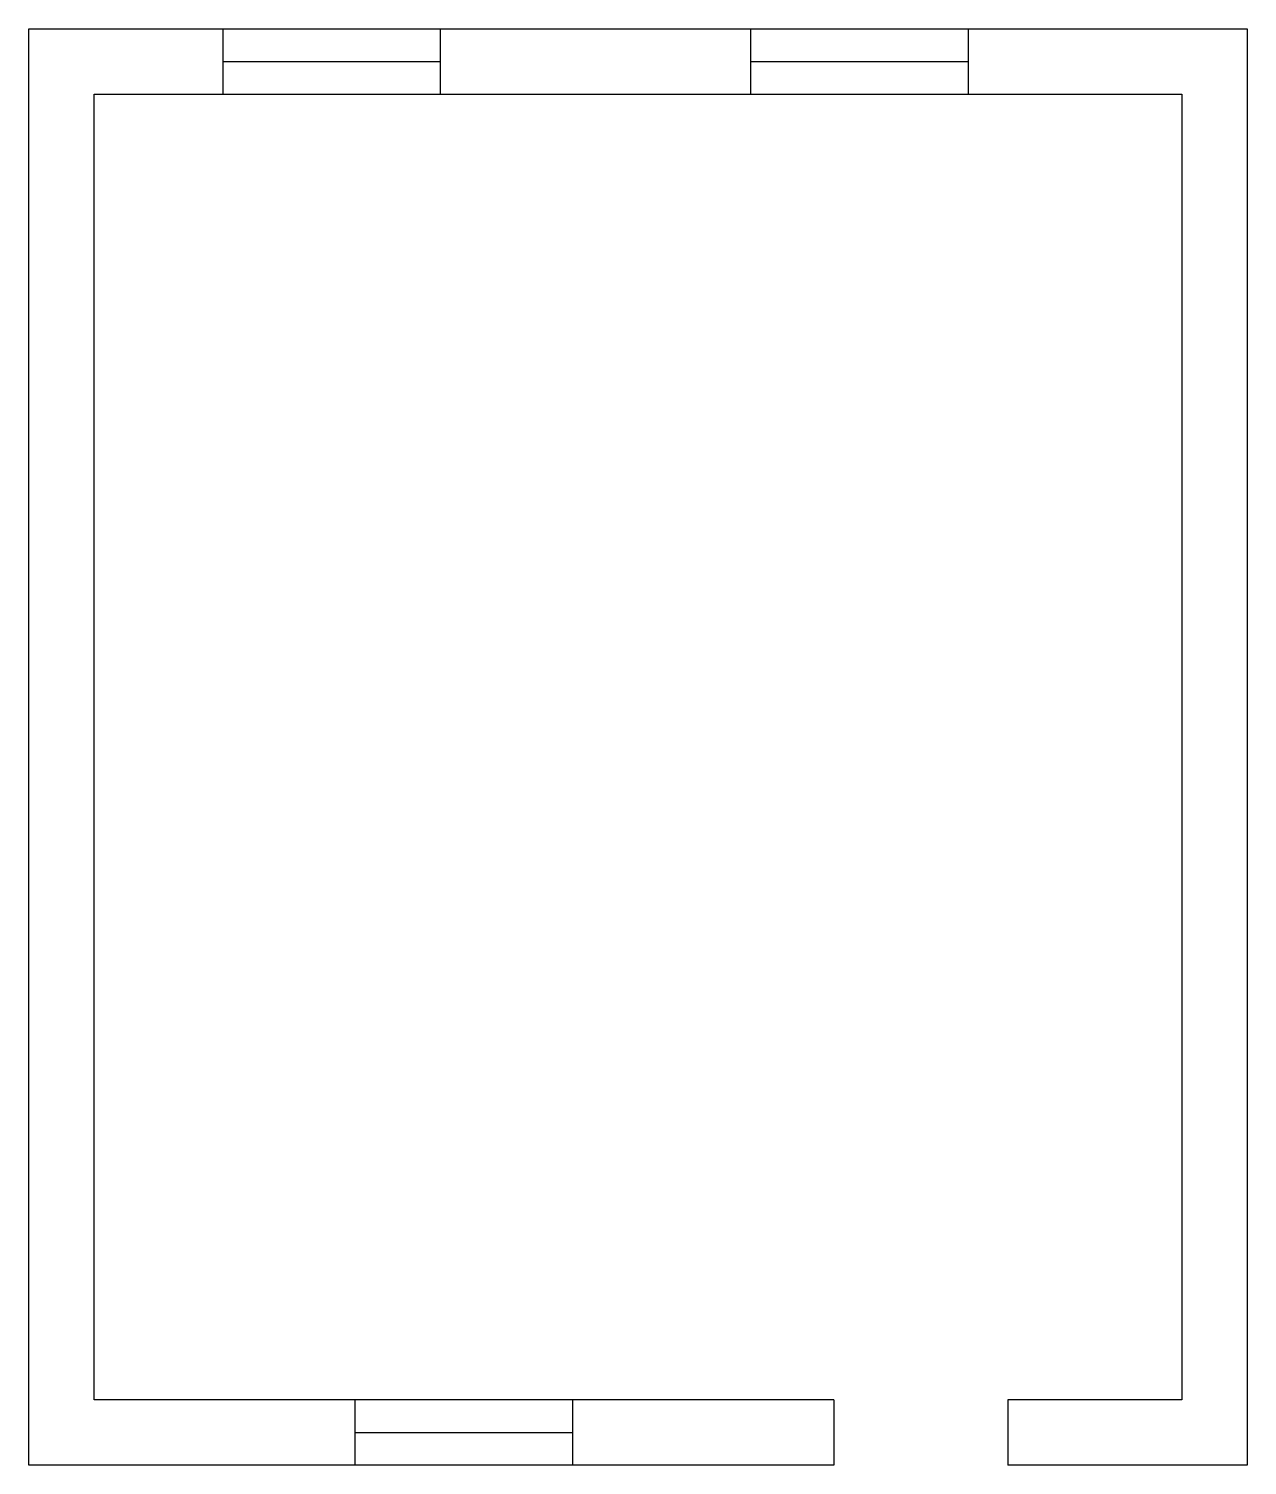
# Model space of a CAD drawing. Header units: inches. Extents: x 23 to 629, y -355 to 51.
# Drawn here: x 32.62 to 60.62, y -99.94 to -66.94 of the extents above; entities that cross this region are included whole.
import ezdxf

# ---------------------------------------------------------------- set-up
doc = ezdxf.new("R2010")
doc.units = ezdxf.units.IN
doc.header["$MEASUREMENT"] = 0

msp = doc.modelspace()

# ---------------------------------------------------------------- linework, layer by layer
for p, q in [((32.61574, -66.94444), (60.61574, -66.94444)), ((32.61574, -99.94444), (32.61574, -66.94444)), ((37.08021, -68.44444), (37.08021, -66.94444)), ((42.08021, -68.44444), (42.08021, -66.94444)), ((49.20884, -68.44444), (49.20884, -66.94444)), ((54.20884, -68.44444), (54.20884, -66.94444)), ((60.61574, -66.94444), (60.61574, -99.94444)), ((37.08021, -67.69444), (42.08021, -67.69444)), ((49.20884, -67.69444), (54.20884, -67.69444)), ((34.11574, -68.44444), (59.11574, -68.44444)), ((34.11574, -98.44444), (34.11574, -68.44444)), ((59.11574, -68.44444), (59.11574, -98.44444)), ((59.11574, -68.44444), (59.11574, -98.44444)), ((51.11574, -98.44444), (34.11574, -98.44444)), ((40.11574, -99.94444), (40.11574, -98.44444)), ((45.11574, -99.94444), (45.11574, -98.44444)), ((51.11574, -98.44444), (51.11574, -99.94444)), ((55.11574, -98.44444), (55.11574, -99.94444)), ((59.11574, -98.44444), (55.11574, -98.44444)), ((40.11574, -99.19444), (45.11574, -99.19444)), ((51.11574, -99.94444), (32.61574, -99.94444)), ((60.61574, -99.94444), (55.11574, -99.94444))]:
    msp.add_line(p, q)

doc.saveas('drawing.dxf')
